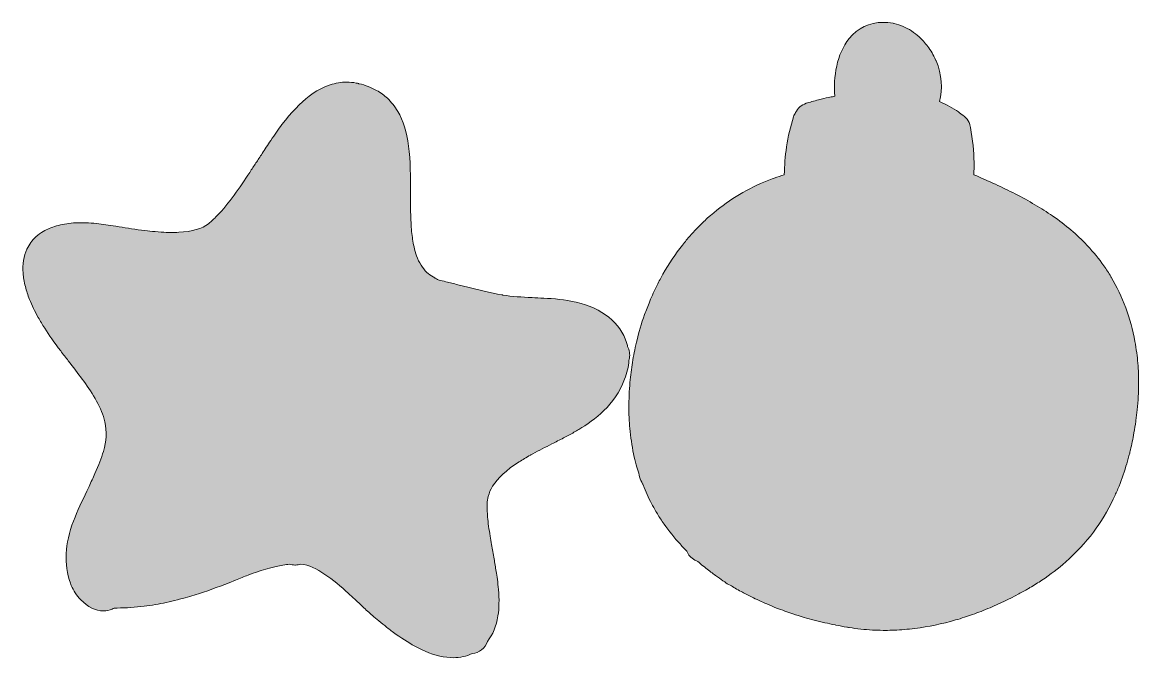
# Model space of a CAD drawing. Header units: inches. Extents: x -812 to 7891, y -3575 to 2748.
# Drawn here: x 2286 to 3220, y -3008 to -2477 of the extents above; entities that cross this region are included whole.
import ezdxf

# ---------------------------------------------------------------- set-up
doc = ezdxf.new("R2010")
doc.units = ezdxf.units.IN
doc.header["$MEASUREMENT"] = 0
doc.layers.add('Layer 1', color=7, linetype='Continuous')

# ---------------------------------------------------------------- blocks, each defined once
blk = doc.blocks.new('block 2')
at = {"layer": 'Layer 1', "true_color": 0xcffff7}
h = blk.add_hatch(color=7, dxfattribs=at)
h.dxf.hatch_style = 2
edge = h.paths.add_edge_path()
edge.add_spline(control_points=[(2961.4, -2539.36), (2962.74, -2539.07), (2964.08, -2538.79), (2965.46, -2538.53), (2964.08, -2522.71), (2967.05, -2503.23), (2977.43, -2490.35), (2984.62, -2481.44), (2994.41, -2476.73), (3005.77, -2476.73), (3008.5, -2476.73), (3011.36, -2477.01), (3014.25, -2477.56), (3014.64, -2477.63), (3014.96, -2477.71), (3015.23, -2477.79), (3020.17, -2478.86), (3025.01, -2480.93), (3029.6, -2483.93), (3031.97, -2485.48), (3034.04, -2487.07), (3035.92, -2488.77), (3038.51, -2491.12), (3040.95, -2493.83), (3043.18, -2496.83), (3045.8, -2500.35), (3048.02, -2504.12), (3049.77, -2508.04), (3049.77, -2508.04), (3050.06, -2508.67), (3050.06, -2508.67), (3050.06, -2508.67), (3050.13, -2508.9), (3050.13, -2508.9), (3055.08, -2520.42), (3056.08, -2532.51), (3052.94, -2543.03), (3058.99, -2545.45), (3064.37, -2548.36), (3069.02, -2551.73), (3069.79, -2552.29), (3070.48, -2552.91), (3071.11, -2553.56), (3075.14, -2555.59), (3078, -2559.28), (3078.82, -2563.8), (3078.86, -2564.02), (3078.97, -2564.68), (3078.97, -2564.68), (3080.79, -2574.98), (3081.8, -2584.81), (3081.97, -2593.94), (3082.04, -2597.36), (3081.98, -2600.81), (3081.8, -2604.21), (3094.56, -2609.76), (3105.53, -2614.73), (3116.35, -2620.25), (3128.13, -2626.26), (3138.35, -2632.29), (3147.61, -2638.67), (3158.61, -2646.26), (3168.04, -2654.26), (3176.42, -2663.13), (3176.42, -2663.13), (3176.85, -2663.58), (3177, -2663.73), (3181.98, -2669.06), (3186.54, -2674.66), (3190.53, -2680.35), (3192.71, -2683.47), (3194.64, -2686.43), (3196.42, -2689.41), (3196.51, -2689.55), (3196.59, -2689.68), (3196.68, -2689.82), (3206.34, -2706.09), (3213.05, -2724.25), (3216.63, -2743.79), (3217.18, -2746.82), (3217.67, -2749.98), (3218.08, -2753.16), (3218.84, -2758.97), (3219.33, -2764.81), (3219.55, -2770.5), (3219.67, -2773.48), (3219.72, -2776.42), (3219.71, -2779.26), (3219.69, -2786.19), (3219.3, -2793.29), (3218.52, -2800.97), (3218.22, -2803.97), (3217.86, -2806.97), (3217.45, -2809.89), (3217.45, -2809.89), (3217.36, -2810.55), (3217.36, -2810.55), (3216.91, -2813.72), (3216.39, -2816.97), (3215.8, -2820.2), (3214.85, -2825.44), (3213.89, -2830.11), (3212.86, -2834.46), (3212.58, -2835.63), (3212.27, -2836.79), (3211.96, -2837.94), (3211.83, -2838.42), (3211.7, -2838.91), (3211.58, -2839.39), (3210.8, -2842.37), (3209.97, -2845.33), (3209.1, -2848.18), (3207.12, -2854.67), (3204.84, -2861), (3202.33, -2867), (3201.11, -2869.91), (3199.82, -2872.79), (3198.49, -2875.56), (3193.68, -2885.56), (3188.08, -2894.86), (3181.86, -2903.19), (3175.21, -2912.09), (3167.41, -2920.5), (3158.66, -2928.22), (3152.58, -2933.58), (3145.88, -2938.7), (3138.75, -2943.45), (3135.61, -2945.54), (3132.25, -2947.64), (3128.77, -2949.69), (3128.34, -2949.94), (3127.91, -2950.19), (3127.49, -2950.45), (3126.57, -2951), (3125.65, -2951.55), (3124.69, -2952.08), (3123.24, -2952.89), (3121.78, -2953.67), (3120.32, -2954.45), (3120.32, -2954.45), (3119.32, -2954.98), (3119.32, -2954.98), (3111.4, -2959.21), (3103.34, -2963.07), (3095.36, -2966.45), (3090.16, -2968.66), (3085.38, -2970.53), (3080.75, -2972.18), (3076.25, -2973.79), (3071.59, -2975.28), (3066.5, -2976.76), (3055.16, -2980.04), (3043.74, -2982.42), (3032.54, -2983.82), (3029.51, -2984.2), (3026.51, -2984.52), (3023.62, -2984.75), (3018.12, -2985.2), (3012.69, -2985.43), (3007.49, -2985.43), (3006.92, -2985.43), (3006.36, -2985.42), (3005.79, -2985.42), (3002.53, -2985.39), (2999.64, -2985.3), (2996.95, -2985.15), (2990.43, -2984.79), (2983.85, -2984.09), (2977.41, -2983.05), (2977, -2982.99), (2976.59, -2982.91), (2976.19, -2982.83), (2976, -2982.8), (2975.8, -2982.76), (2975.61, -2982.73), (2972.63, -2982.23), (2969.58, -2981.67), (2966.27, -2981.02), (2966.27, -2981.02), (2965.8, -2980.93), (2965.8, -2980.93), (2962.79, -2980.34), (2959.81, -2979.65), (2957.17, -2979.05), (2950.92, -2977.62), (2945.25, -2976.16), (2939.84, -2974.58), (2936.46, -2973.6), (2933.2, -2972.54), (2930.45, -2971.64), (2925.8, -2970.1), (2921.19, -2968.45), (2916.77, -2966.73), (2913.91, -2965.61), (2911.11, -2964.47), (2908.45, -2963.33), (2904.23, -2961.52), (2899.96, -2959.53), (2895.75, -2957.44), (2892.51, -2955.83), (2889.79, -2954.45), (2887.08, -2952.95), (2883.52, -2950.99), (2880.55, -2949.28), (2877.82, -2947.6), (2876.15, -2946.9), (2874.63, -2945.97), (2873.34, -2944.84), (2871.38, -2943.57), (2869.38, -2942.22), (2867.25, -2940.72), (2864.92, -2939.08), (2862.48, -2937.27), (2859.8, -2935.18), (2856.55, -2932.67), (2853.6, -2930.25), (2850.8, -2927.83), (2850.05, -2927.48), (2849.21, -2927.08), (2848.3, -2926.58), (2845.11, -2924.86), (2842.79, -2922.23), (2841.63, -2919.17), (2841.38, -2918.91), (2841.13, -2918.65), (2840.87, -2918.39), (2838.64, -2916.13), (2836.44, -2913.77), (2834.33, -2911.39), (2829.39, -2905.8), (2824.91, -2900.06), (2821.04, -2894.32), (2819.09, -2891.44), (2817.38, -2888.74), (2815.79, -2886.05), (2813.22, -2881.69), (2810.81, -2877.06), (2808.42, -2871.88), (2807.23, -2869.29), (2806.06, -2866.54), (2804.94, -2863.71), (2804.82, -2863.39), (2804.69, -2863.08), (2804.56, -2862.77), (2804.43, -2862.48), (2804.31, -2862.18), (2804.19, -2861.89), (2804.19, -2861.89), (2803.89, -2861.41), (2803.89, -2861.41), (2802.74, -2859.59), (2802.06, -2857.56), (2801.85, -2855.45), (2801.2, -2853.45), (2800.53, -2851.28), (2799.84, -2848.85), (2799.08, -2846.18), (2798.34, -2843.34), (2797.67, -2840.41), (2796.08, -2833.52), (2794.89, -2826.35), (2794.14, -2819.1), (2793.79, -2815.75), (2793.54, -2812.72), (2793.39, -2809.85), (2793.37, -2809.67), (2793.36, -2809.5), (2793.35, -2809.33), (2793.35, -2809.33), (2793.32, -2808.77), (2793.32, -2808.77), (2793.21, -2806.37), (2793.13, -2803.96), (2793.1, -2801.64), (2793.1, -2801.13), (2793.1, -2800.62), (2793.11, -2800.11), (2793.11, -2800.11), (2793.11, -2799.28), (2793.11, -2799.28), (2793.09, -2792.06), (2793.4, -2784.88), (2794.01, -2777.92), (2794.27, -2775.01), (2794.57, -2772.17), (2794.91, -2769.46), (2795.6, -2763.96), (2796.5, -2758.41), (2797.58, -2752.96), (2798.12, -2750.21), (2798.75, -2747.37), (2799.49, -2744.26), (2801.35, -2736.44), (2803.64, -2728.69), (2806.28, -2721.22), (2807.55, -2717.65), (2808.95, -2714.02), (2810.57, -2710.12), (2812.47, -2705.56), (2814.55, -2701.03), (2816.75, -2696.63), (2818.37, -2693.4), (2820.02, -2690.29), (2821.66, -2687.4), (2826.5, -2678.84), (2831.98, -2670.65), (2837.96, -2663.04), (2840.08, -2660.33), (2842.24, -2657.72), (2844.39, -2655.27), (2846.92, -2652.38), (2849.1, -2650.02), (2851.26, -2647.83), (2853.51, -2645.53), (2856.05, -2643.11), (2859.02, -2640.43), (2872.32, -2628.45), (2887.21, -2618.76), (2903.28, -2611.63), (2906.8, -2610.07), (2910.61, -2608.55), (2914.6, -2607.12), (2917.59, -2606.05), (2920.43, -2605.11), (2923.19, -2604.27), (2923.28, -2596.57), (2923.92, -2588.77), (2925.07, -2580.99), (2926.4, -2572.07), (2928.35, -2563.61), (2930.87, -2555.86), (2930.87, -2555.86), (2930.92, -2555.72), (2930.92, -2555.72), (2931.34, -2554.49), (2931.92, -2553.34), (2932.65, -2552.28), (2934.18, -2548.6), (2937.31, -2545.82), (2941.47, -2544.49), (2944.44, -2543.54), (2947.74, -2542.61), (2951.87, -2541.55), (2954.63, -2540.85), (2957.55, -2540.17), (2960.53, -2539.54), (2960.53, -2539.54), (2961.4, -2539.36), (2961.4, -2539.36)], knot_values=[0, 0, 0, 0, 1, 1, 1, 2, 2, 2, 3, 3, 3, 4, 4, 4, 5, 5, 5, 6, 6, 6, 7, 7, 7, 8, 8, 8, 9, 9, 9, 10, 10, 10, 11, 11, 11, 12, 12, 12, 13, 13, 13, 14, 14, 14, 15, 15, 15, 16, 16, 16, 17, 17, 17, 18, 18, 18, 19, 19, 19, 20, 20, 20, 21, 21, 21, 22, 22, 22, 23, 23, 23, 24, 24, 24, 25, 25, 25, 26, 26, 26, 27, 27, 27, 28, 28, 28, 29, 29, 29, 30, 30, 30, 31, 31, 31, 32, 32, 32, 33, 33, 33, 34, 34, 34, 35, 35, 35, 36, 36, 36, 37, 37, 37, 38, 38, 38, 39, 39, 39, 40, 40, 40, 41, 41, 41, 42, 42, 42, 43, 43, 43, 44, 44, 44, 45, 45, 45, 46, 46, 46, 47, 47, 47, 48, 48, 48, 49, 49, 49, 50, 50, 50, 51, 51, 51, 52, 52, 52, 53, 53, 53, 54, 54, 54, 55, 55, 55, 56, 56, 56, 57, 57, 57, 58, 58, 58, 59, 59, 59, 60, 60, 60, 61, 61, 61, 62, 62, 62, 63, 63, 63, 64, 64, 64, 65, 65, 65, 66, 66, 66, 67, 67, 67, 68, 68, 68, 69, 69, 69, 70, 70, 70, 71, 71, 71, 72, 72, 72, 73, 73, 73, 74, 74, 74, 75, 75, 75, 76, 76, 76, 77, 77, 77, 78, 78, 78, 79, 79, 79, 80, 80, 80, 81, 81, 81, 82, 82, 82, 83, 83, 83, 84, 84, 84, 85, 85, 85, 86, 86, 86, 87, 87, 87, 88, 88, 88, 89, 89, 89, 90, 90, 90, 91, 91, 91, 92, 92, 92, 93, 93, 93, 94, 94, 94, 95, 95, 95, 96, 96, 96, 97, 97, 97, 98, 98, 98, 99, 99, 99, 100, 100, 100, 101, 101, 101, 102, 102, 102, 103, 103, 103, 104, 104, 104, 105, 105, 105, 106, 106, 106, 107, 107, 107, 108, 108, 108, 109, 109, 109, 110, 110, 110, 111, 111, 111, 112, 112, 112, 113, 113, 113, 114, 114, 114, 115, 115, 115, 116, 116, 116, 116], degree=3, periodic=1)
h = blk.add_hatch(color=7, dxfattribs=at)
h.dxf.hatch_style = 2
edge = h.paths.add_edge_path()
edge.add_spline(control_points=[(2751.19, -2817.4), (2748.59, -2818.96), (2745.82, -2820.53), (2742.95, -2822.08), (2740.01, -2823.66), (2736.92, -2825.27), (2733.51, -2827), (2731.91, -2827.8), (2730.32, -2828.6), (2728.72, -2829.4), (2723.16, -2832.19), (2717.9, -2834.82), (2712.8, -2837.65), (2712.37, -2837.89), (2710.82, -2838.77), (2710.82, -2838.77), (2707.23, -2840.79), (2704.08, -2842.67), (2701.21, -2844.5), (2690.57, -2851.3), (2683.34, -2857.96), (2679.1, -2864.86), (2677.37, -2867.68), (2676.17, -2870.46), (2675.42, -2873.37), (2674.89, -2875.44), (2674.59, -2877.42), (2674.52, -2879.41), (2674.52, -2879.41), (2674.53, -2879.48), (2674.53, -2879.48), (2674.53, -2879.48), (2674.53, -2880.35), (2674.53, -2880.35), (2674.45, -2883.66), (2674.57, -2887.17), (2674.88, -2890.76), (2675.07, -2892.99), (2675.36, -2895.41), (2675.77, -2898.37), (2676.14, -2901.04), (2676.57, -2903.79), (2677.04, -2906.52), (2677.44, -2908.88), (2677.87, -2911.24), (2678.29, -2913.59), (2679, -2917.53), (2679.73, -2921.6), (2680.36, -2925.64), (2680.62, -2927.3), (2680.91, -2929.05), (2681.21, -2930.87), (2681.49, -2932.59), (2681.78, -2934.37), (2682.07, -2936.2), (2682.66, -2939.87), (2683.49, -2945.42), (2683.99, -2951.18), (2684.34, -2955.29), (2684.49, -2959.25), (2684.42, -2962.93), (2684.36, -2966.69), (2684.07, -2970.1), (2683.55, -2973.36), (2682.19, -2981.86), (2679.22, -2989.01), (2674.71, -2994.66), (2672.92, -3000.32), (2667.97, -3004.41), (2661.96, -3004.84), (2657.17, -3007.13), (2651.86, -3008.28), (2646.14, -3008.28), (2639, -3008.28), (2631.12, -3006.45), (2622.7, -3002.84), (2619.87, -3001.63), (2616.93, -3000.2), (2613.98, -2998.59), (2608.33, -2995.52), (2602.31, -2991.65), (2596.07, -2987.08), (2593.65, -2985.31), (2591.19, -2983.43), (2588.76, -2981.5), (2584.23, -2977.9), (2580.31, -2974.55), (2577.41, -2972.03), (2574.73, -2969.7), (2571.94, -2967.12), (2569.33, -2964.67), (2569.33, -2964.67), (2563.71, -2959.4), (2563.71, -2959.4), (2561.95, -2957.75), (2560.15, -2956.08), (2558.31, -2954.4), (2546, -2943.16), (2531.78, -2931.62), (2518.7, -2929.91), (2517.21, -2930.44), (2515.63, -2930.73), (2514, -2930.77), (2514, -2930.77), (2513.63, -2930.77), (2513.63, -2930.77), (2512.1, -2930.77), (2510.55, -2930.55), (2509, -2930.12), (2508.52, -2930.18), (2506.69, -2930.41), (2506.69, -2930.41), (2494.85, -2931.92), (2483.27, -2935.93), (2474.5, -2939.26), (2471.21, -2940.5), (2467.73, -2941.87), (2463.84, -2943.42), (2463.84, -2943.42), (2458.56, -2945.54), (2458.56, -2945.54), (2448.77, -2949.46), (2439.49, -2952.78), (2430.19, -2955.69), (2430.19, -2955.69), (2429.35, -2955.95), (2429.35, -2955.95), (2426.93, -2956.71), (2424.43, -2957.49), (2421.89, -2958.2), (2420.21, -2958.67), (2418.57, -2959.08), (2416.99, -2959.47), (2416.99, -2959.47), (2415.28, -2959.9), (2415.28, -2959.9), (2412.17, -2960.69), (2409.06, -2961.41), (2406.04, -2962.06), (2402.98, -2962.71), (2399.97, -2963.34), (2396.88, -2963.86), (2393.46, -2964.44), (2390.1, -2964.89), (2387.55, -2965.21), (2380.27, -2966.13), (2372.61, -2966.66), (2364.79, -2966.78), (2364.79, -2966.78), (2364.02, -2966.8), (2364.02, -2966.8), (2363.55, -2966.81), (2363.09, -2966.82), (2362.61, -2966.82), (2362.55, -2966.82), (2362.49, -2966.82), (2362.42, -2966.83), (2361.92, -2967.11), (2361.39, -2967.36), (2360.85, -2967.6), (2358.5, -2968.61), (2355.96, -2969.13), (2353.35, -2969.13), (2346.82, -2969.13), (2340.29, -2965.9), (2334.47, -2959.79), (2331.09, -2956.25), (2328.25, -2952.04), (2326.49, -2947.94), (2326.18, -2947.24), (2325.93, -2946.6), (2325.72, -2945.99), (2320.13, -2930.01), (2320.99, -2913), (2328.34, -2894), (2331.69, -2885.36), (2335.67, -2877.02), (2339.51, -2868.94), (2339.51, -2868.94), (2341.34, -2865.11), (2341.34, -2865.11), (2343.1, -2861.4), (2344.76, -2857.77), (2346.29, -2854.31), (2349.47, -2847.11), (2351.73, -2841.21), (2353.39, -2835.76), (2355.99, -2827.16), (2356.39, -2819.06), (2354.59, -2811), (2351.95, -2799.14), (2344.54, -2787.66), (2336.93, -2777.03), (2333.57, -2772.34), (2329.65, -2767.27), (2325.5, -2761.91), (2325.5, -2761.91), (2323.99, -2759.95), (2323.99, -2759.95), (2321.89, -2757.24), (2319.78, -2754.48), (2317.65, -2751.66), (2312.22, -2744.47), (2307.97, -2738.43), (2304.26, -2732.67), (2302.32, -2729.64), (2300.51, -2726.64), (2298.88, -2723.76), (2295.96, -2718.56), (2293.48, -2713.42), (2291.54, -2708.48), (2290.14, -2704.94), (2288.98, -2701.35), (2288.09, -2697.82), (2287.06, -2693.74), (2286.43, -2690.07), (2286.14, -2686.62), (2285.54, -2679.15), (2286.63, -2672.37), (2289.4, -2666.46), (2291.21, -2662.58), (2293.73, -2659.15), (2296.9, -2656.24), (2298.93, -2654.37), (2300.93, -2652.87), (2303.02, -2651.63), (2306.21, -2649.75), (2309.8, -2648.25), (2314.01, -2647.04), (2318.41, -2645.78), (2323.25, -2644.95), (2328.39, -2644.59), (2330.57, -2644.44), (2332.84, -2644.36), (2335.14, -2644.36), (2336.28, -2644.36), (2337.43, -2644.38), (2338.58, -2644.42), (2341.67, -2644.52), (2344.76, -2644.74), (2347.76, -2645.07), (2352.55, -2645.6), (2358.09, -2646.46), (2363.82, -2647.37), (2363.82, -2647.37), (2366.46, -2647.79), (2366.46, -2647.79), (2373.29, -2648.88), (2380.58, -2650.02), (2388.03, -2650.92), (2390.91, -2651.27), (2393.82, -2651.58), (2396.68, -2651.83), (2400.38, -2652.16), (2403.35, -2652.35), (2406.03, -2652.45), (2407.38, -2652.5), (2408.76, -2652.52), (2410.13, -2652.52), (2412.19, -2652.52), (2414.32, -2652.47), (2416.46, -2652.36), (2427.72, -2651.79), (2436.06, -2649.39), (2441.24, -2645.25), (2441.44, -2645.08), (2441.63, -2644.94), (2441.8, -2644.82), (2443.79, -2643.16), (2445.91, -2641.17), (2448.42, -2638.62), (2458.7, -2628.16), (2467.4, -2614.99), (2475.82, -2602.25), (2477.59, -2599.57), (2479.33, -2596.93), (2481.08, -2594.33), (2482.66, -2591.98), (2484.42, -2589.26), (2486.28, -2586.38), (2488.42, -2583.07), (2490.85, -2579.31), (2493.4, -2575.51), (2496.76, -2570.52), (2499.82, -2566.2), (2502.78, -2562.32), (2510.62, -2552.01), (2518.08, -2544.23), (2525.57, -2538.53), (2531.27, -2534.19), (2537.14, -2531.01), (2543.01, -2529.06), (2547.65, -2527.53), (2552.35, -2526.75), (2556.98, -2526.75), (2559.62, -2526.75), (2562.29, -2527.01), (2564.91, -2527.51), (2565.73, -2527.67), (2566.4, -2527.85), (2566.89, -2527.99), (2567.02, -2528.03), (2567.16, -2528.07), (2567.3, -2528.1), (2572.71, -2529.35), (2577.67, -2531.24), (2582.05, -2533.71), (2585.46, -2535.64), (2588.47, -2537.82), (2591.01, -2540.19), (2594.33, -2543.3), (2597.26, -2547.01), (2599.72, -2551.24), (2604.23, -2558.99), (2607.19, -2568.47), (2608.75, -2580.21), (2610.41, -2592.65), (2610.41, -2606.31), (2610.4, -2619.52), (2610.4, -2624.75), (2610.4, -2630.17), (2610.5, -2635.36), (2610.63, -2641.83), (2610.9, -2647), (2611.34, -2651.63), (2611.77, -2656.16), (2612.44, -2660.48), (2613.33, -2664.46), (2613.99, -2667.45), (2614.69, -2669.93), (2615.44, -2672.03), (2617.55, -2677.88), (2620.38, -2682.42), (2624.1, -2685.91), (2625.51, -2687.24), (2627.26, -2688.49), (2629.43, -2689.75), (2629.79, -2689.96), (2630.14, -2690.18), (2630.49, -2690.39), (2630.66, -2690.5), (2630.84, -2690.62), (2631.03, -2690.72), (2631.86, -2691.14), (2632.66, -2691.63), (2633.42, -2692.19), (2635.85, -2692.74), (2638.12, -2693.29), (2639.95, -2693.73), (2643.31, -2694.55), (2646.65, -2695.39), (2650, -2696.25), (2650, -2696.25), (2658.45, -2698.41), (2658.45, -2698.41), (2667.02, -2700.6), (2676.97, -2703.08), (2686.8, -2704.78), (2686.8, -2704.78), (2686.87, -2704.79), (2686.87, -2704.79), (2687.13, -2704.82), (2687.39, -2704.85), (2687.65, -2704.9), (2695.47, -2706.2), (2703.67, -2706.64), (2712.08, -2707.02), (2715.32, -2707.17), (2718.57, -2707.33), (2721.81, -2707.5), (2730.03, -2707.95), (2739.7, -2708.71), (2749.14, -2710.92), (2770.74, -2715.95), (2786.08, -2728.25), (2791.21, -2744.69), (2791.57, -2745.83), (2791.86, -2746.88), (2792.09, -2747.9), (2793.6, -2750.96), (2794.13, -2754.42), (2793.55, -2757.69), (2793.44, -2758.33), (2793.28, -2758.96), (2793.09, -2759.57), (2792.79, -2764.74), (2791.6, -2770.05), (2789.55, -2775.39), (2781.19, -2797.25), (2764.66, -2809.33), (2751.19, -2817.4)], knot_values=[0, 0, 0, 0, 1, 1, 1, 2, 2, 2, 3, 3, 3, 4, 4, 4, 5, 5, 5, 6, 6, 6, 7, 7, 7, 8, 8, 8, 9, 9, 9, 10, 10, 10, 11, 11, 11, 12, 12, 12, 13, 13, 13, 14, 14, 14, 15, 15, 15, 16, 16, 16, 17, 17, 17, 18, 18, 18, 19, 19, 19, 20, 20, 20, 21, 21, 21, 22, 22, 22, 23, 23, 23, 24, 24, 24, 25, 25, 25, 26, 26, 26, 27, 27, 27, 28, 28, 28, 29, 29, 29, 30, 30, 30, 31, 31, 31, 32, 32, 32, 33, 33, 33, 34, 34, 34, 35, 35, 35, 36, 36, 36, 37, 37, 37, 38, 38, 38, 39, 39, 39, 40, 40, 40, 41, 41, 41, 42, 42, 42, 43, 43, 43, 44, 44, 44, 45, 45, 45, 46, 46, 46, 47, 47, 47, 48, 48, 48, 49, 49, 49, 50, 50, 50, 51, 51, 51, 52, 52, 52, 53, 53, 53, 54, 54, 54, 55, 55, 55, 56, 56, 56, 57, 57, 57, 58, 58, 58, 59, 59, 59, 60, 60, 60, 61, 61, 61, 62, 62, 62, 63, 63, 63, 64, 64, 64, 65, 65, 65, 66, 66, 66, 67, 67, 67, 68, 68, 68, 69, 69, 69, 70, 70, 70, 71, 71, 71, 72, 72, 72, 73, 73, 73, 74, 74, 74, 75, 75, 75, 76, 76, 76, 77, 77, 77, 78, 78, 78, 79, 79, 79, 80, 80, 80, 81, 81, 81, 82, 82, 82, 83, 83, 83, 84, 84, 84, 85, 85, 85, 86, 86, 86, 87, 87, 87, 88, 88, 88, 89, 89, 89, 90, 90, 90, 91, 91, 91, 92, 92, 92, 93, 93, 93, 94, 94, 94, 95, 95, 95, 96, 96, 96, 97, 97, 97, 98, 98, 98, 99, 99, 99, 100, 100, 100, 101, 101, 101, 102, 102, 102, 103, 103, 103, 104, 104, 104, 105, 105, 105, 106, 106, 106, 107, 107, 107, 108, 108, 108, 109, 109, 109, 110, 110, 110, 111, 111, 111, 112, 112, 112, 113, 113, 113, 114, 114, 114, 115, 115, 115, 116, 116, 116, 117, 117, 117, 118, 118, 118, 119, 119, 119, 120, 120, 120, 121, 121, 121, 122, 122, 122, 123, 123, 123, 124, 124, 124, 125, 125, 125, 126, 126, 126, 127, 127, 127, 128, 128, 128, 129, 129, 129, 130, 130, 130, 130], degree=3, periodic=1)
at = {"layer": 'Layer 1', "lineweight": 0}
for points, knots in [([(2961.4, -2539.36), (2962.74, -2539.07), (2964.08, -2538.79), (2965.46, -2538.53), (2964.08, -2522.71), (2967.05, -2503.23), (2977.43, -2490.35), (2984.62, -2481.44), (2994.41, -2476.73), (3005.77, -2476.73), (3008.5, -2476.73), (3011.36, -2477.01), (3014.25, -2477.56), (3014.64, -2477.63), (3014.96, -2477.71), (3015.23, -2477.79), (3020.17, -2478.86), (3025.01, -2480.93), (3029.6, -2483.93), (3031.97, -2485.48), (3034.04, -2487.07), (3035.92, -2488.77), (3038.51, -2491.12), (3040.95, -2493.83), (3043.18, -2496.83), (3045.8, -2500.35), (3048.02, -2504.12), (3049.77, -2508.04), (3049.77, -2508.04), (3050.06, -2508.67), (3050.06, -2508.67), (3050.06, -2508.67), (3050.13, -2508.9), (3050.13, -2508.9), (3055.08, -2520.42), (3056.08, -2532.51), (3052.94, -2543.03), (3058.99, -2545.45), (3064.37, -2548.36), (3069.02, -2551.73), (3069.79, -2552.29), (3070.48, -2552.91), (3071.11, -2553.56), (3075.14, -2555.59), (3078, -2559.28), (3078.82, -2563.8), (3078.86, -2564.02), (3078.97, -2564.68), (3078.97, -2564.68), (3080.79, -2574.98), (3081.8, -2584.81), (3081.97, -2593.94), (3082.04, -2597.36), (3081.98, -2600.81), (3081.8, -2604.21), (3094.56, -2609.76), (3105.53, -2614.73), (3116.35, -2620.25), (3128.13, -2626.26), (3138.35, -2632.29), (3147.61, -2638.67), (3158.61, -2646.26), (3168.04, -2654.26), (3176.42, -2663.13), (3176.42, -2663.13), (3176.85, -2663.58), (3177, -2663.73), (3181.98, -2669.06), (3186.54, -2674.66), (3190.53, -2680.35), (3192.71, -2683.47), (3194.64, -2686.43), (3196.42, -2689.41), (3196.51, -2689.55), (3196.59, -2689.68), (3196.68, -2689.82), (3206.34, -2706.09), (3213.05, -2724.25), (3216.63, -2743.79), (3217.18, -2746.82), (3217.67, -2749.98), (3218.08, -2753.16), (3218.84, -2758.97), (3219.33, -2764.81), (3219.55, -2770.5), (3219.67, -2773.48), (3219.72, -2776.42), (3219.71, -2779.26), (3219.69, -2786.19), (3219.3, -2793.29), (3218.52, -2800.97), (3218.22, -2803.97), (3217.86, -2806.97), (3217.45, -2809.89), (3217.45, -2809.89), (3217.36, -2810.55), (3217.36, -2810.55), (3216.91, -2813.72), (3216.39, -2816.97), (3215.8, -2820.2), (3214.85, -2825.44), (3213.89, -2830.11), (3212.86, -2834.46), (3212.58, -2835.63), (3212.27, -2836.79), (3211.96, -2837.94), (3211.83, -2838.42), (3211.7, -2838.91), (3211.58, -2839.39), (3210.8, -2842.37), (3209.97, -2845.33), (3209.1, -2848.18), (3207.12, -2854.67), (3204.84, -2861), (3202.33, -2867), (3201.11, -2869.91), (3199.82, -2872.79), (3198.49, -2875.56), (3193.68, -2885.56), (3188.08, -2894.86), (3181.86, -2903.19), (3175.21, -2912.09), (3167.41, -2920.5), (3158.66, -2928.22), (3152.58, -2933.58), (3145.88, -2938.7), (3138.75, -2943.45), (3135.61, -2945.54), (3132.25, -2947.64), (3128.77, -2949.69), (3128.34, -2949.94), (3127.91, -2950.19), (3127.49, -2950.45), (3126.57, -2951), (3125.65, -2951.55), (3124.69, -2952.08), (3123.24, -2952.89), (3121.78, -2953.67), (3120.32, -2954.45), (3120.32, -2954.45), (3119.32, -2954.98), (3119.32, -2954.98), (3111.4, -2959.21), (3103.34, -2963.07), (3095.36, -2966.45), (3090.16, -2968.66), (3085.38, -2970.53), (3080.75, -2972.18), (3076.25, -2973.79), (3071.59, -2975.28), (3066.5, -2976.76), (3055.16, -2980.04), (3043.74, -2982.42), (3032.54, -2983.82), (3029.51, -2984.2), (3026.51, -2984.52), (3023.62, -2984.75), (3018.12, -2985.2), (3012.69, -2985.43), (3007.49, -2985.43), (3006.92, -2985.43), (3006.36, -2985.42), (3005.79, -2985.42), (3002.53, -2985.39), (2999.64, -2985.3), (2996.95, -2985.15), (2990.43, -2984.79), (2983.85, -2984.09), (2977.41, -2983.05), (2977, -2982.99), (2976.59, -2982.91), (2976.19, -2982.83), (2976, -2982.8), (2975.8, -2982.76), (2975.61, -2982.73), (2972.63, -2982.23), (2969.58, -2981.67), (2966.27, -2981.02), (2966.27, -2981.02), (2965.8, -2980.93), (2965.8, -2980.93), (2962.79, -2980.34), (2959.81, -2979.65), (2957.17, -2979.05), (2950.92, -2977.62), (2945.25, -2976.16), (2939.84, -2974.58), (2936.46, -2973.6), (2933.2, -2972.54), (2930.45, -2971.64), (2925.8, -2970.1), (2921.19, -2968.45), (2916.77, -2966.73), (2913.91, -2965.61), (2911.11, -2964.47), (2908.45, -2963.33), (2904.23, -2961.52), (2899.96, -2959.53), (2895.75, -2957.44), (2892.51, -2955.83), (2889.79, -2954.45), (2887.08, -2952.95), (2883.52, -2950.99), (2880.55, -2949.28), (2877.82, -2947.6), (2876.15, -2946.9), (2874.63, -2945.97), (2873.34, -2944.84), (2871.38, -2943.57), (2869.38, -2942.22), (2867.25, -2940.72), (2864.92, -2939.08), (2862.48, -2937.27), (2859.8, -2935.18), (2856.55, -2932.67), (2853.6, -2930.25), (2850.8, -2927.83), (2850.05, -2927.48), (2849.21, -2927.08), (2848.3, -2926.58), (2845.11, -2924.86), (2842.79, -2922.23), (2841.63, -2919.17), (2841.38, -2918.91), (2841.13, -2918.65), (2840.87, -2918.39), (2838.64, -2916.13), (2836.44, -2913.77), (2834.33, -2911.39), (2829.39, -2905.8), (2824.91, -2900.06), (2821.04, -2894.32), (2819.09, -2891.44), (2817.38, -2888.74), (2815.79, -2886.05), (2813.22, -2881.69), (2810.81, -2877.06), (2808.42, -2871.88), (2807.23, -2869.29), (2806.06, -2866.54), (2804.94, -2863.71), (2804.82, -2863.39), (2804.69, -2863.08), (2804.56, -2862.77), (2804.43, -2862.48), (2804.31, -2862.18), (2804.19, -2861.89), (2804.19, -2861.89), (2803.89, -2861.41), (2803.89, -2861.41), (2802.74, -2859.59), (2802.06, -2857.56), (2801.85, -2855.45), (2801.2, -2853.45), (2800.53, -2851.28), (2799.84, -2848.85), (2799.08, -2846.18), (2798.34, -2843.34), (2797.67, -2840.41), (2796.08, -2833.52), (2794.89, -2826.35), (2794.14, -2819.1), (2793.79, -2815.75), (2793.54, -2812.72), (2793.39, -2809.85), (2793.37, -2809.67), (2793.36, -2809.5), (2793.35, -2809.33), (2793.35, -2809.33), (2793.32, -2808.77), (2793.32, -2808.77), (2793.21, -2806.37), (2793.13, -2803.96), (2793.1, -2801.64), (2793.1, -2801.13), (2793.1, -2800.62), (2793.11, -2800.11), (2793.11, -2800.11), (2793.11, -2799.28), (2793.11, -2799.28), (2793.09, -2792.06), (2793.4, -2784.88), (2794.01, -2777.92), (2794.27, -2775.01), (2794.57, -2772.17), (2794.91, -2769.46), (2795.6, -2763.96), (2796.5, -2758.41), (2797.58, -2752.96), (2798.12, -2750.21), (2798.75, -2747.37), (2799.49, -2744.26), (2801.35, -2736.44), (2803.64, -2728.69), (2806.28, -2721.22), (2807.55, -2717.65), (2808.95, -2714.02), (2810.57, -2710.12), (2812.47, -2705.56), (2814.55, -2701.03), (2816.75, -2696.63), (2818.37, -2693.4), (2820.02, -2690.29), (2821.66, -2687.4), (2826.5, -2678.84), (2831.98, -2670.65), (2837.96, -2663.04), (2840.08, -2660.33), (2842.24, -2657.72), (2844.39, -2655.27), (2846.92, -2652.38), (2849.1, -2650.02), (2851.26, -2647.83), (2853.51, -2645.53), (2856.05, -2643.11), (2859.02, -2640.43), (2872.32, -2628.45), (2887.21, -2618.76), (2903.28, -2611.63), (2906.8, -2610.07), (2910.61, -2608.55), (2914.6, -2607.12), (2917.59, -2606.05), (2920.43, -2605.11), (2923.19, -2604.27), (2923.28, -2596.57), (2923.92, -2588.77), (2925.07, -2580.99), (2926.4, -2572.07), (2928.35, -2563.61), (2930.87, -2555.86), (2930.87, -2555.86), (2930.92, -2555.72), (2930.92, -2555.72), (2931.34, -2554.49), (2931.92, -2553.34), (2932.65, -2552.28), (2934.18, -2548.6), (2937.31, -2545.82), (2941.47, -2544.49), (2944.44, -2543.54), (2947.74, -2542.61), (2951.87, -2541.55), (2954.63, -2540.85), (2957.55, -2540.17), (2960.53, -2539.54), (2960.53, -2539.54), (2961.4, -2539.36), (2961.4, -2539.36)], [0, 0, 0, 0, 1, 1, 1, 2, 2, 2, 3, 3, 3, 4, 4, 4, 5, 5, 5, 6, 6, 6, 7, 7, 7, 8, 8, 8, 9, 9, 9, 10, 10, 10, 11, 11, 11, 12, 12, 12, 13, 13, 13, 14, 14, 14, 15, 15, 15, 16, 16, 16, 17, 17, 17, 18, 18, 18, 19, 19, 19, 20, 20, 20, 21, 21, 21, 22, 22, 22, 23, 23, 23, 24, 24, 24, 25, 25, 25, 26, 26, 26, 27, 27, 27, 28, 28, 28, 29, 29, 29, 30, 30, 30, 31, 31, 31, 32, 32, 32, 33, 33, 33, 34, 34, 34, 35, 35, 35, 36, 36, 36, 37, 37, 37, 38, 38, 38, 39, 39, 39, 40, 40, 40, 41, 41, 41, 42, 42, 42, 43, 43, 43, 44, 44, 44, 45, 45, 45, 46, 46, 46, 47, 47, 47, 48, 48, 48, 49, 49, 49, 50, 50, 50, 51, 51, 51, 52, 52, 52, 53, 53, 53, 54, 54, 54, 55, 55, 55, 56, 56, 56, 57, 57, 57, 58, 58, 58, 59, 59, 59, 60, 60, 60, 61, 61, 61, 62, 62, 62, 63, 63, 63, 64, 64, 64, 65, 65, 65, 66, 66, 66, 67, 67, 67, 68, 68, 68, 69, 69, 69, 70, 70, 70, 71, 71, 71, 72, 72, 72, 73, 73, 73, 74, 74, 74, 75, 75, 75, 76, 76, 76, 77, 77, 77, 78, 78, 78, 79, 79, 79, 80, 80, 80, 81, 81, 81, 82, 82, 82, 83, 83, 83, 84, 84, 84, 85, 85, 85, 86, 86, 86, 87, 87, 87, 88, 88, 88, 89, 89, 89, 90, 90, 90, 91, 91, 91, 92, 92, 92, 93, 93, 93, 94, 94, 94, 95, 95, 95, 96, 96, 96, 97, 97, 97, 98, 98, 98, 99, 99, 99, 100, 100, 100, 101, 101, 101, 102, 102, 102, 103, 103, 103, 104, 104, 104, 105, 105, 105, 106, 106, 106, 107, 107, 107, 108, 108, 108, 109, 109, 109, 110, 110, 110, 111, 111, 111, 112, 112, 112, 113, 113, 113, 114, 114, 114, 115, 115, 115, 116, 116, 116, 116]), ([(2751.19, -2817.4), (2748.59, -2818.96), (2745.82, -2820.53), (2742.95, -2822.08), (2740.01, -2823.66), (2736.92, -2825.27), (2733.51, -2827), (2731.91, -2827.8), (2730.32, -2828.6), (2728.72, -2829.4), (2723.16, -2832.19), (2717.9, -2834.82), (2712.8, -2837.65), (2712.37, -2837.89), (2710.82, -2838.77), (2710.82, -2838.77), (2707.23, -2840.79), (2704.08, -2842.67), (2701.21, -2844.5), (2690.57, -2851.3), (2683.34, -2857.96), (2679.1, -2864.86), (2677.37, -2867.68), (2676.17, -2870.46), (2675.42, -2873.37), (2674.89, -2875.44), (2674.59, -2877.42), (2674.52, -2879.41), (2674.52, -2879.41), (2674.53, -2879.48), (2674.53, -2879.48), (2674.53, -2879.48), (2674.53, -2880.35), (2674.53, -2880.35), (2674.45, -2883.66), (2674.57, -2887.17), (2674.88, -2890.76), (2675.07, -2892.99), (2675.36, -2895.41), (2675.77, -2898.37), (2676.14, -2901.04), (2676.57, -2903.79), (2677.04, -2906.52), (2677.44, -2908.88), (2677.87, -2911.24), (2678.29, -2913.59), (2679, -2917.53), (2679.73, -2921.6), (2680.36, -2925.64), (2680.62, -2927.3), (2680.91, -2929.05), (2681.21, -2930.87), (2681.49, -2932.59), (2681.78, -2934.37), (2682.07, -2936.2), (2682.66, -2939.87), (2683.49, -2945.42), (2683.99, -2951.18), (2684.34, -2955.29), (2684.49, -2959.25), (2684.42, -2962.93), (2684.36, -2966.69), (2684.07, -2970.1), (2683.55, -2973.36), (2682.19, -2981.86), (2679.22, -2989.01), (2674.71, -2994.66), (2672.92, -3000.32), (2667.97, -3004.41), (2661.96, -3004.84), (2657.17, -3007.13), (2651.86, -3008.28), (2646.14, -3008.28), (2639, -3008.28), (2631.12, -3006.45), (2622.7, -3002.84), (2619.87, -3001.63), (2616.93, -3000.2), (2613.98, -2998.59), (2608.33, -2995.52), (2602.31, -2991.65), (2596.07, -2987.08), (2593.65, -2985.31), (2591.19, -2983.43), (2588.76, -2981.5), (2584.23, -2977.9), (2580.31, -2974.55), (2577.41, -2972.03), (2574.73, -2969.7), (2571.94, -2967.12), (2569.33, -2964.67), (2569.33, -2964.67), (2563.71, -2959.4), (2563.71, -2959.4), (2561.95, -2957.75), (2560.15, -2956.08), (2558.31, -2954.4), (2546, -2943.16), (2531.78, -2931.62), (2518.7, -2929.91), (2517.21, -2930.44), (2515.63, -2930.73), (2514, -2930.77), (2514, -2930.77), (2513.63, -2930.77), (2513.63, -2930.77), (2512.1, -2930.77), (2510.55, -2930.55), (2509, -2930.12), (2508.52, -2930.18), (2506.69, -2930.41), (2506.69, -2930.41), (2494.85, -2931.92), (2483.27, -2935.93), (2474.5, -2939.26), (2471.21, -2940.5), (2467.73, -2941.87), (2463.84, -2943.42), (2463.84, -2943.42), (2458.56, -2945.54), (2458.56, -2945.54), (2448.77, -2949.46), (2439.49, -2952.78), (2430.19, -2955.69), (2430.19, -2955.69), (2429.35, -2955.95), (2429.35, -2955.95), (2426.93, -2956.71), (2424.43, -2957.49), (2421.89, -2958.2), (2420.21, -2958.67), (2418.57, -2959.08), (2416.99, -2959.47), (2416.99, -2959.47), (2415.28, -2959.9), (2415.28, -2959.9), (2412.17, -2960.69), (2409.06, -2961.41), (2406.04, -2962.06), (2402.98, -2962.71), (2399.97, -2963.34), (2396.88, -2963.86), (2393.46, -2964.44), (2390.1, -2964.89), (2387.55, -2965.21), (2380.27, -2966.13), (2372.61, -2966.66), (2364.79, -2966.78), (2364.79, -2966.78), (2364.02, -2966.8), (2364.02, -2966.8), (2363.55, -2966.81), (2363.09, -2966.82), (2362.61, -2966.82), (2362.55, -2966.82), (2362.49, -2966.82), (2362.42, -2966.83), (2361.92, -2967.11), (2361.39, -2967.36), (2360.85, -2967.6), (2358.5, -2968.61), (2355.96, -2969.13), (2353.35, -2969.13), (2346.82, -2969.13), (2340.29, -2965.9), (2334.47, -2959.79), (2331.09, -2956.25), (2328.25, -2952.04), (2326.49, -2947.94), (2326.18, -2947.24), (2325.93, -2946.6), (2325.72, -2945.99), (2320.13, -2930.01), (2320.99, -2913), (2328.34, -2894), (2331.69, -2885.36), (2335.67, -2877.02), (2339.51, -2868.94), (2339.51, -2868.94), (2341.34, -2865.11), (2341.34, -2865.11), (2343.1, -2861.4), (2344.76, -2857.77), (2346.29, -2854.31), (2349.47, -2847.11), (2351.73, -2841.21), (2353.39, -2835.76), (2355.99, -2827.16), (2356.39, -2819.06), (2354.59, -2811), (2351.95, -2799.14), (2344.54, -2787.66), (2336.93, -2777.03), (2333.57, -2772.34), (2329.65, -2767.27), (2325.5, -2761.91), (2325.5, -2761.91), (2323.99, -2759.95), (2323.99, -2759.95), (2321.89, -2757.24), (2319.78, -2754.48), (2317.65, -2751.66), (2312.22, -2744.47), (2307.97, -2738.43), (2304.26, -2732.67), (2302.32, -2729.64), (2300.51, -2726.64), (2298.88, -2723.76), (2295.96, -2718.56), (2293.48, -2713.42), (2291.54, -2708.48), (2290.14, -2704.94), (2288.98, -2701.35), (2288.09, -2697.82), (2287.06, -2693.74), (2286.43, -2690.07), (2286.14, -2686.62), (2285.54, -2679.15), (2286.63, -2672.37), (2289.4, -2666.46), (2291.21, -2662.58), (2293.73, -2659.15), (2296.9, -2656.24), (2298.93, -2654.37), (2300.93, -2652.87), (2303.02, -2651.63), (2306.21, -2649.75), (2309.8, -2648.25), (2314.01, -2647.04), (2318.41, -2645.78), (2323.25, -2644.95), (2328.39, -2644.59), (2330.57, -2644.44), (2332.84, -2644.36), (2335.14, -2644.36), (2336.28, -2644.36), (2337.43, -2644.38), (2338.58, -2644.42), (2341.67, -2644.52), (2344.76, -2644.74), (2347.76, -2645.07), (2352.55, -2645.6), (2358.09, -2646.46), (2363.82, -2647.37), (2363.82, -2647.37), (2366.46, -2647.79), (2366.46, -2647.79), (2373.29, -2648.88), (2380.58, -2650.02), (2388.03, -2650.92), (2390.91, -2651.27), (2393.82, -2651.58), (2396.68, -2651.83), (2400.38, -2652.16), (2403.35, -2652.35), (2406.03, -2652.45), (2407.38, -2652.5), (2408.76, -2652.52), (2410.13, -2652.52), (2412.19, -2652.52), (2414.32, -2652.47), (2416.46, -2652.36), (2427.72, -2651.79), (2436.06, -2649.39), (2441.24, -2645.25), (2441.44, -2645.08), (2441.63, -2644.94), (2441.8, -2644.82), (2443.79, -2643.16), (2445.91, -2641.17), (2448.42, -2638.62), (2458.7, -2628.16), (2467.4, -2614.99), (2475.82, -2602.25), (2477.59, -2599.57), (2479.33, -2596.93), (2481.08, -2594.33), (2482.66, -2591.98), (2484.42, -2589.26), (2486.28, -2586.38), (2488.42, -2583.07), (2490.85, -2579.31), (2493.4, -2575.51), (2496.76, -2570.52), (2499.82, -2566.2), (2502.78, -2562.32), (2510.62, -2552.01), (2518.08, -2544.23), (2525.57, -2538.53), (2531.27, -2534.19), (2537.14, -2531.01), (2543.01, -2529.06), (2547.65, -2527.53), (2552.35, -2526.75), (2556.98, -2526.75), (2559.62, -2526.75), (2562.29, -2527.01), (2564.91, -2527.51), (2565.73, -2527.67), (2566.4, -2527.85), (2566.89, -2527.99), (2567.02, -2528.03), (2567.16, -2528.07), (2567.3, -2528.1), (2572.71, -2529.35), (2577.67, -2531.24), (2582.05, -2533.71), (2585.46, -2535.64), (2588.47, -2537.82), (2591.01, -2540.19), (2594.33, -2543.3), (2597.26, -2547.01), (2599.72, -2551.24), (2604.23, -2558.99), (2607.19, -2568.47), (2608.75, -2580.21), (2610.41, -2592.65), (2610.41, -2606.31), (2610.4, -2619.52), (2610.4, -2624.75), (2610.4, -2630.17), (2610.5, -2635.36), (2610.63, -2641.83), (2610.9, -2647), (2611.34, -2651.63), (2611.77, -2656.16), (2612.44, -2660.48), (2613.33, -2664.46), (2613.99, -2667.45), (2614.69, -2669.93), (2615.44, -2672.03), (2617.55, -2677.88), (2620.38, -2682.42), (2624.1, -2685.91), (2625.51, -2687.24), (2627.26, -2688.49), (2629.43, -2689.75), (2629.79, -2689.96), (2630.14, -2690.18), (2630.49, -2690.39), (2630.66, -2690.5), (2630.84, -2690.62), (2631.03, -2690.72), (2631.86, -2691.14), (2632.66, -2691.63), (2633.42, -2692.19), (2635.85, -2692.74), (2638.12, -2693.29), (2639.95, -2693.73), (2643.31, -2694.55), (2646.65, -2695.39), (2650, -2696.25), (2650, -2696.25), (2658.45, -2698.41), (2658.45, -2698.41), (2667.02, -2700.6), (2676.97, -2703.08), (2686.8, -2704.78), (2686.8, -2704.78), (2686.87, -2704.79), (2686.87, -2704.79), (2687.13, -2704.82), (2687.39, -2704.85), (2687.65, -2704.9), (2695.47, -2706.2), (2703.67, -2706.64), (2712.08, -2707.02), (2715.32, -2707.17), (2718.57, -2707.33), (2721.81, -2707.5), (2730.03, -2707.95), (2739.7, -2708.71), (2749.14, -2710.92), (2770.74, -2715.95), (2786.08, -2728.25), (2791.21, -2744.69), (2791.57, -2745.83), (2791.86, -2746.88), (2792.09, -2747.9), (2793.6, -2750.96), (2794.13, -2754.42), (2793.55, -2757.69), (2793.44, -2758.33), (2793.28, -2758.96), (2793.09, -2759.57), (2792.79, -2764.74), (2791.6, -2770.05), (2789.55, -2775.39), (2781.19, -2797.25), (2764.66, -2809.33), (2751.19, -2817.4)], [0, 0, 0, 0, 1, 1, 1, 2, 2, 2, 3, 3, 3, 4, 4, 4, 5, 5, 5, 6, 6, 6, 7, 7, 7, 8, 8, 8, 9, 9, 9, 10, 10, 10, 11, 11, 11, 12, 12, 12, 13, 13, 13, 14, 14, 14, 15, 15, 15, 16, 16, 16, 17, 17, 17, 18, 18, 18, 19, 19, 19, 20, 20, 20, 21, 21, 21, 22, 22, 22, 23, 23, 23, 24, 24, 24, 25, 25, 25, 26, 26, 26, 27, 27, 27, 28, 28, 28, 29, 29, 29, 30, 30, 30, 31, 31, 31, 32, 32, 32, 33, 33, 33, 34, 34, 34, 35, 35, 35, 36, 36, 36, 37, 37, 37, 38, 38, 38, 39, 39, 39, 40, 40, 40, 41, 41, 41, 42, 42, 42, 43, 43, 43, 44, 44, 44, 45, 45, 45, 46, 46, 46, 47, 47, 47, 48, 48, 48, 49, 49, 49, 50, 50, 50, 51, 51, 51, 52, 52, 52, 53, 53, 53, 54, 54, 54, 55, 55, 55, 56, 56, 56, 57, 57, 57, 58, 58, 58, 59, 59, 59, 60, 60, 60, 61, 61, 61, 62, 62, 62, 63, 63, 63, 64, 64, 64, 65, 65, 65, 66, 66, 66, 67, 67, 67, 68, 68, 68, 69, 69, 69, 70, 70, 70, 71, 71, 71, 72, 72, 72, 73, 73, 73, 74, 74, 74, 75, 75, 75, 76, 76, 76, 77, 77, 77, 78, 78, 78, 79, 79, 79, 80, 80, 80, 81, 81, 81, 82, 82, 82, 83, 83, 83, 84, 84, 84, 85, 85, 85, 86, 86, 86, 87, 87, 87, 88, 88, 88, 89, 89, 89, 90, 90, 90, 91, 91, 91, 92, 92, 92, 93, 93, 93, 94, 94, 94, 95, 95, 95, 96, 96, 96, 97, 97, 97, 98, 98, 98, 99, 99, 99, 100, 100, 100, 101, 101, 101, 102, 102, 102, 103, 103, 103, 104, 104, 104, 105, 105, 105, 106, 106, 106, 107, 107, 107, 108, 108, 108, 109, 109, 109, 110, 110, 110, 111, 111, 111, 112, 112, 112, 113, 113, 113, 114, 114, 114, 115, 115, 115, 116, 116, 116, 117, 117, 117, 118, 118, 118, 119, 119, 119, 120, 120, 120, 121, 121, 121, 122, 122, 122, 123, 123, 123, 124, 124, 124, 125, 125, 125, 126, 126, 126, 127, 127, 127, 128, 128, 128, 129, 129, 129, 130, 130, 130, 130])]:
    blk.add_open_spline(points, degree=3, knots=knots, dxfattribs=at)

msp = doc.modelspace()

# ---------------------------------------------------------------- block references
at = {"layer": 'Layer 1'}
msp.add_blockref('block 2', (0, 0), dxfattribs=at)

doc.saveas('drawing.dxf')
